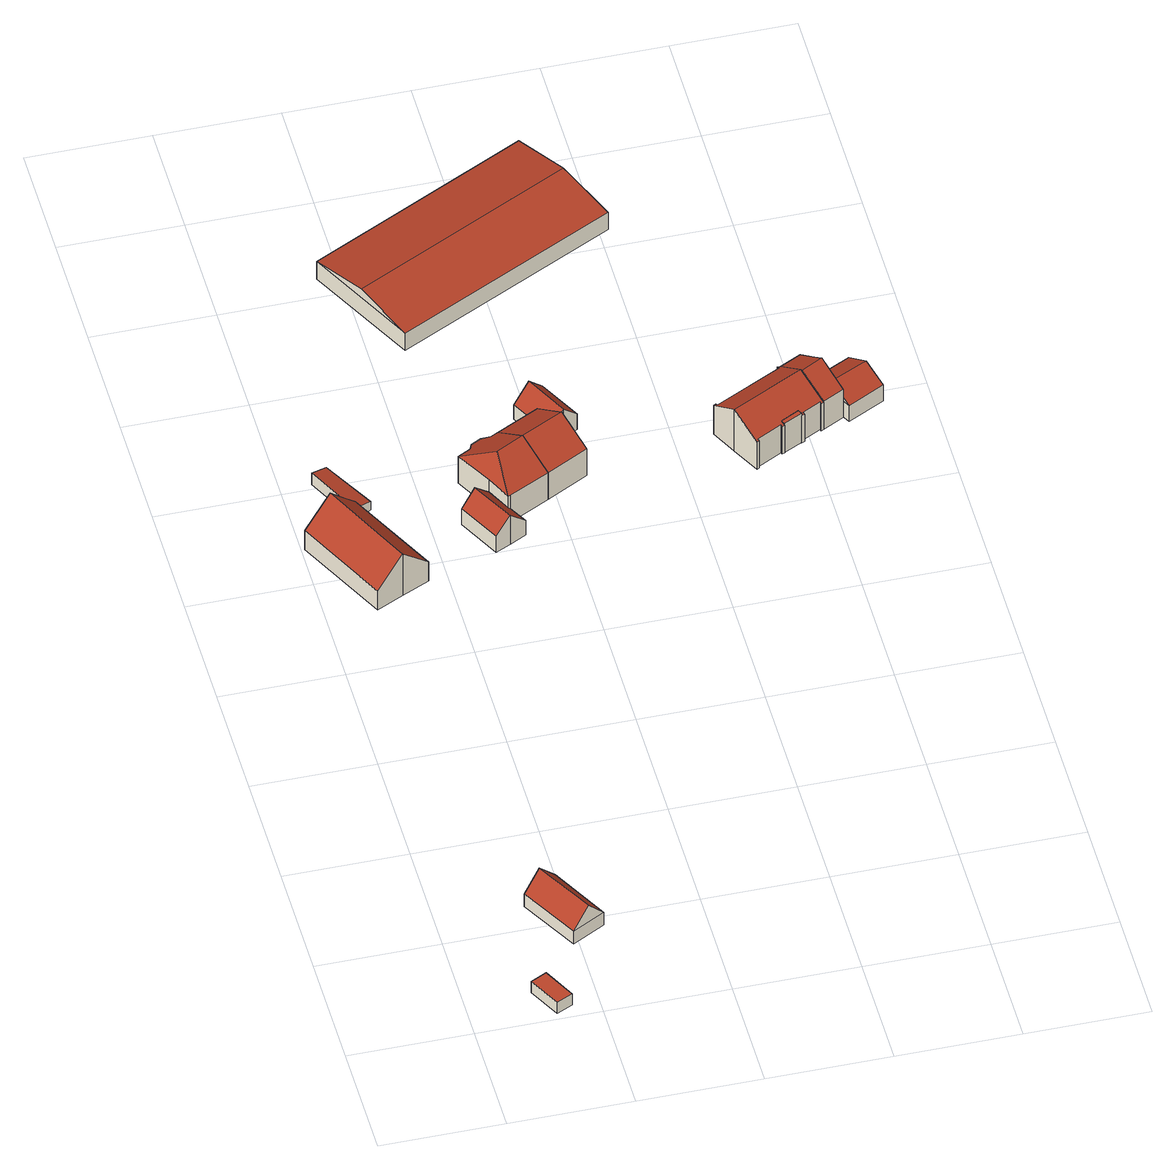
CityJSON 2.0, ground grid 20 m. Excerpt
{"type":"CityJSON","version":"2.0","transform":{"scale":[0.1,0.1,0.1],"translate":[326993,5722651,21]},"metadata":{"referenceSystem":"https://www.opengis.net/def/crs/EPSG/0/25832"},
"CityObjects":{
"building1":{"type":"Building","attributes":{"Geometrietyp2DReferenz":"3000","Gemeindeschluessel":"05170052","function":"31001_2463","roofType":"1000","measuredHeight":2.33},"address":[{"country":"Germany","locality":"Xanten","thoroughfareNumber":"12","thoroughfareName":"Geestweg"}],"geometry":[{"type":"Solid","lod":"2","boundaries":[[[[0,1,2,3]],[[4,5,1,0]],[[6,7,5,4]],[[3,2,7,6]],[[4,0,3,6]],[[1,5,7,2]]]],"semantics":{"surfaces":[{"type":"WallSurface"},{"type":"RoofSurface"},{"type":"GroundSurface"}],"values":[[0,0,0,0,1,2]]}}]},
"building2":{"type":"Building","attributes":{"Geometrietyp2DReferenz":"3000","Gemeindeschluessel":"05170052","function":"31001_2723","roofType":"3100","measuredHeight":6.01},"address":[{"country":"Germany","locality":"Xanten","thoroughfareNumber":"36","thoroughfareName":"Gindericher Straße"}],"geometry":[{"type":"Solid","lod":"2","boundaries":[[[[8,9,10,11]],[[12,13,9,8]],[[14,15,13,12]],[[11,10,15,14]],[[8,16,12]],[[14,17,11]],[[11,17,16,8]],[[12,16,17,14]],[[9,13,15,10]]]],"semantics":{"surfaces":[{"type":"WallSurface"},{"type":"RoofSurface"},{"type":"GroundSurface"}],"values":[[0,0,0,0,0,0,1,1,2]]}}]},
"building3":{"type":"Building","attributes":{"Geometrietyp2DReferenz":"3000","Gemeindeschluessel":"05170052","function":"31001_1010","roofType":"3100","measuredHeight":8.72},"address":[{"country":"Germany","locality":"Xanten","thoroughfareNumber":"37","thoroughfareName":"Gindericher Straße"}],"geometry":[{"type":"Solid","lod":"2","boundaries":[[[[18,19,20,21]],[[22,23,19,18]],[[24,25,23,22]],[[26,27,25,24]],[[28,29,27,26]],[[30,31,29,28]],[[21,20,31,30]],[[22,18,21,24]],[[30,28,26,24,21]],[[19,23,25,27,29,31,20]]]],"semantics":{"surfaces":[{"type":"WallSurface"},{"type":"RoofSurface"},{"type":"GroundSurface"}],"values":[[0,0,0,0,0,0,0,1,1,2]]}}]},
"building4":{"type":"Building","attributes":{"Geometrietyp2DReferenz":"3000","Gemeindeschluessel":"05170052","function":"31001_2723","roofType":"2100","measuredHeight":2.84},"address":[{"country":"Germany","locality":"Xanten","thoroughfareNumber":"37","thoroughfareName":"Gindericher Straße"}],"geometry":[{"type":"Solid","lod":"2","boundaries":[[[[32,33,34,35]],[[36,37,33,32]],[[38,29,37,36]],[[39,27,29,38]],[[40,41,27,39]],[[42,43,41,40]],[[35,34,43,42]],[[40,39,38,36,32,35,42]],[[33,37,29,27,41,43,34]]]],"semantics":{"surfaces":[{"type":"WallSurface"},{"type":"RoofSurface"},{"type":"GroundSurface"}],"values":[[0,0,0,0,0,0,0,1,2]]}}]},
"building5":{"type":"Building","attributes":{"Geometrietyp2DReferenz":"3000","Gemeindeschluessel":"05170052","function":"31001_2463","roofType":"3100","measuredHeight":5.99},"address":[{"country":"Germany","locality":"Xanten","thoroughfareNumber":"43","thoroughfareName":"Gindericher Straße"}],"geometry":[{"type":"Solid","lod":"2","boundaries":[[[[44,45,46,47]],[[48,49,45,44]],[[50,51,49,48]],[[52,53,51,50]],[[54,55,53,52]],[[56,57,55,54]],[[58,59,57,56]],[[47,46,59,58]],[[58,56,54,52,50,47]],[[48,44,47,50]],[[45,49,51,53,55,57,59,46]]]],"semantics":{"surfaces":[{"type":"WallSurface"},{"type":"RoofSurface"},{"type":"GroundSurface"}],"values":[[0,0,0,0,0,0,0,0,1,1,2]]}}]},
"building6":{"type":"Building","attributes":{"Geometrietyp2DReferenz":"3000","Gemeindeschluessel":"05170052","function":"31001_1010","roofType":"5000","measuredHeight":9.14},"address":[{"country":"Germany","locality":"Xanten","thoroughfareNumber":"43","thoroughfareName":"Gindericher Straße"}],"geometry":[{"type":"Solid","lod":"2","boundaries":[[[[60,61,62,63]],[[64,65,61,60]],[[66,67,65,64]],[[68,69,67,66]],[[70,71,69,68]],[[72,73,71,70]],[[74,75,73,72]],[[76,77,75,74]],[[78,79,77,76]],[[80,81,79,78]],[[63,62,81,80]],[[78,76,74,72,70,68,66,82]],[[66,64,60,82]],[[60,63,80,78,82]],[[61,65,67,69,71,73,75,77,79,81,62]]]],"semantics":{"surfaces":[{"type":"WallSurface"},{"type":"RoofSurface"},{"type":"GroundSurface"}],"values":[[0,0,0,0,0,0,0,0,0,0,0,1,1,1,2]]}}]},
"building7":{"type":"Building","attributes":{"Geometrietyp2DReferenz":"3000","Gemeindeschluessel":"05170052","function":"31001_1010","roofType":"3100","measuredHeight":9.13},"address":[{"country":"Germany","locality":"Xanten","thoroughfareNumber":"43","thoroughfareName":"Gindericher Straße"}],"geometry":[{"type":"Solid","lod":"2","boundaries":[[[[83,84,85,86]],[[80,81,84,83]],[[78,79,81,80]],[[76,77,79,78]],[[87,88,77,76]],[[89,90,88,87]],[[91,92,90,89]],[[86,85,92,91]],[[91,89,87,76,78,86]],[[80,83,86,78]],[[84,81,79,77,88,90,92,85]]]],"semantics":{"surfaces":[{"type":"WallSurface"},{"type":"RoofSurface"},{"type":"GroundSurface"}],"values":[[0,0,0,0,0,0,0,0,1,1,2]]}}]},
"building8":{"type":"Building","attributes":{"Geometrietyp2DReferenz":"3000","Gemeindeschluessel":"05170052","function":"31001_2463","roofType":"3100","measuredHeight":6},"address":[{"country":"Germany","locality":"Xanten","thoroughfareNumber":"43","thoroughfareName":"Gindericher Straße"}],"geometry":[{"type":"Solid","lod":"2","boundaries":[[[[93,94,95,96]],[[97,98,94,93]],[[99,100,98,97]],[[101,102,100,99]],[[103,104,102,101]],[[105,106,104,103]],[[107,108,106,105]],[[96,95,108,107]],[[97,93,96,107,105,99]],[[103,101,99,105]],[[94,98,100,102,104,106,108,95]]]],"semantics":{"surfaces":[{"type":"WallSurface"},{"type":"RoofSurface"},{"type":"GroundSurface"}],"values":[[0,0,0,0,0,0,0,0,1,1,2]]}}]},
"building9":{"type":"Building","attributes":{"Geometrietyp2DReferenz":"3000","Gemeindeschluessel":"05170052","function":"31001_2720","roofType":"3100","measuredHeight":5.36},"address":[{"country":"Germany","locality":"Xanten","thoroughfareNumber":"43a","thoroughfareName":"Gindericher Straße"}],"geometry":[{"type":"Solid","lod":"2","boundaries":[[[[109,110,111,112]],[[113,114,110,109]],[[115,116,114,113]],[[112,111,116,115]],[[109,117,113]],[[115,118,112]],[[112,118,117,109]],[[113,117,118,115]],[[110,114,116,111]]]],"semantics":{"surfaces":[{"type":"WallSurface"},{"type":"RoofSurface"},{"type":"GroundSurface"}],"values":[[0,0,0,0,0,0,1,1,2]]}}]},
"building10":{"type":"Building","attributes":{"Gemeindeschluessel":"05170052","Geometrietyp2DReferenz":"3000","function":"31001_1010"},"address":[{"country":"Germany","locality":"Xanten","thoroughfareNumber":"43a","thoroughfareName":"Gindericher Straße"}],"children":["building10-1","building10-2"]},
"building10-1":{"type":"BuildingPart","attributes":{"roofType":"3100","measuredHeight":8.72},"parents":["building10"],"geometry":[{"type":"MultiSurface","lod":"2","boundaries":[[[119,120,121,122]],[[123,124,120,119]],[[125,126,124,123]],[[127,128,126,125]],[[129,130,128,127]],[[131,132,130,129]],[[133,134,132,131]],[[135,136,134,133]],[[137,138,136,135]],[[139,140,138,137]],[[141,142,140,139]],[[143,144,142,141]],[[145,146,144,143]],[[147,148,146,145]],[[149,150,148,147]],[[151,152,153,154]],[[155,156,152,151]],[[157,158,156,155]],[[122,121,158,157]],[[135,133,131,129,127,125,123,137]],[[119,122,157,155,151,154,159,160,149,147,145,143,141,139,137,123]],[[120,124,126,128,130,132,134,136,138,140,142,144,146,148,150,161,162,153,152,156,158,121]],[[163,161,150,164]],[[149,165,160,163,164]],[[163,166,162,161]],[[160,159,166,163]],[[166,167,153,162]],[[159,168,154,167,166]]],"semantics":{"surfaces":[{"type":"WallSurface"},{"type":"RoofSurface"},{"type":"GroundSurface"},{"type":"ClosureSurface"}],"values":[0,0,0,0,0,0,0,0,0,0,0,0,0,0,0,0,0,0,0,1,1,2,0,3,0,3,0,3]}}]},
"building10-2":{"type":"BuildingPart","attributes":{"roofType":"1000","measuredHeight":6},"address":[{"country":"Germany","locality":"Xanten","thoroughfareNumber":"43a","thoroughfareName":"Gindericher Straße"}],"parents":["building10"],"geometry":[{"type":"MultiSurface","lod":"2","boundaries":[[[169,167,164,170]],[[170,160,159,169]],[[163,164,167,166]],[[159,160,163,166]],[[170,149,165]],[[160,165,149,164,163]],[[169,168,154]],[[154,168,159,166,167]]],"semantics":{"surfaces":[{"type":"WallSurface"},{"type":"RoofSurface"},{"type":"GroundSurface"},{"type":"ClosureSurface"}],"values":[0,1,2,3,0,3,0,3]}}]},
"building11":{"type":"Building","attributes":{"Geometrietyp2DReferenz":"3000","Gemeindeschluessel":"05170052","function":"51009_1610","roofType":"3100","measuredHeight":8.67},"geometry":[{"type":"Solid","lod":"2","boundaries":[[[[171,136,172,173]],[[174,175,136,171]],[[176,177,175,174]],[[178,179,177,176]],[[180,181,179,178]],[[182,140,181,180]],[[173,172,140,182]],[[176,174,171,173,178]],[[182,180,178,173]],[[136,175,177,179,181,140,172]]]],"semantics":{"surfaces":[{"type":"WallSurface"},{"type":"RoofSurface"},{"type":"GroundSurface"}],"values":[[0,0,0,0,0,0,0,1,1,2]]}}]},
"building12":{"type":"Building","attributes":{"Geometrietyp2DReferenz":"3000","Gemeindeschluessel":"05170052","function":"31001_2463","roofType":"3100","measuredHeight":5.54},"address":[{"country":"Germany","locality":"Xanten","thoroughfareNumber":"43a","thoroughfareName":"Gindericher Straße"}],"geometry":[{"type":"Solid","lod":"2","boundaries":[[[[183,184,177,185]],[[186,187,184,183]],[[188,189,187,186]],[[185,177,189,188]],[[183,190,186]],[[188,191,185]],[[185,191,190,183]],[[186,190,191,188]],[[184,187,189,177]]]],"semantics":{"surfaces":[{"type":"WallSurface"},{"type":"RoofSurface"},{"type":"GroundSurface"}],"values":[[0,0,0,0,0,0,1,1,2]]}}]}
},
"vertices":[
[156,19,34],[156,19,11],[129,73,11],[129,73,34],[130,6,34],[130,6,11],[103,60,34],[103,60,11],
[245,180,32],[245,180,6],[194,277,6],[194,277,32],[191,151,32],[191,151,6],[139,248,32],[139,248,6],[218,166,66],[166,263,66],
[80,921,46],[80,921,7],[124,943,7],[124,943,94],[5,1075,46],[5,1075,7],[50,1097,94],[50,1097,7],[76,1109,65],[76,1109,7],[94,1118,46],[94,1118,7],[169,964,46],[169,964,7],
[75,1222,24],[75,1222,7],[49,1209,7],[49,1209,31],[122,1134,24],[122,1134,7],[94,1118,31],[76,1109,35],[66,1131,35],[66,1131,7],[83,1139,31],[83,1139,7],
[282,997,42],[282,997,9],[307,1009,9],[307,1009,69],[246,1068,42],[246,1068,9],[270,1081,69],[270,1081,9],[295,1093,42],[295,1093,9],[315,1053,42],[315,1053,9],[318,1054,39],[318,1054,9],[334,1023,39],[334,1023,9],
[315,1053,66],[315,1053,10],[318,1054,10],[318,1054,66],[295,1093,67],[295,1093,10],[263,1155,66],[263,1155,10],[284,1166,66],[284,1166,10],[289,1181,60],[289,1181,10],[306,1190,60],[306,1190,10],[321,1185,66],[321,1185,10],[333,1191,66],[333,1191,10],[359,1140,101],[359,1140,10],[385,1088,66],[385,1088,10],[313,1116,101],
[454,1124,66],[454,1124,10],[428,1175,10],[428,1175,101],[400,1225,66],[400,1225,10],[403,1227,66],[403,1227,10],[416,1200,84],[416,1200,10],
[400,1225,39],[400,1225,9],[403,1227,9],[403,1227,42],[377,1270,39],[377,1270,9],[404,1284,69],[404,1284,9],[428,1296,42],[428,1296,9],[464,1225,42],[464,1225,9],[440,1212,69],[440,1212,9],[416,1200,42],[416,1200,9],
[522,1820,41],[522,1820,5],[164,1640,5],[164,1640,41],[615,1637,41],[615,1637,5],[256,1457,41],[256,1457,5],[568,1729,59],[210,1548,59],
[706,1077,65],[706,1077,8],[710,1079,8],[710,1079,65],[682,1124,95],[682,1124,8],[661,1167,68],[661,1167,8],[665,1169,68],[665,1169,8],[667,1166,69],[667,1166,8],[776,1221,69],[776,1221,8],[774,1224,68],[774,1224,8],[779,1226,67],[779,1226,8],[800,1184,95],[800,1184,8],[824,1137,64],[824,1137,8],[820,1135,64],[820,1135,8],[819,1138,66],[819,1138,8],[789,1122,66],[789,1122,8],[790,1119,64],[790,1119,8],[785,1117,65],[785,1117,8],[751,1100,65],[751,1100,8],[755,1102,8],[755,1102,65],[749,1103,67],[749,1103,8],[709,1082,67],[709,1082,8],[751,1109,69],[782,1125,69],[782,1125,8],[751,1109,8],[782,1125,9],[785,1117,9],[782,1124,69],[751,1109,9],[755,1102,9],[752,1108,69],
[755,1102,69],[785,1117,69],
[779,1226,66],[802,1181,8],[802,1181,95],[814,1244,66],[814,1244,8],[829,1215,85],[829,1215,8],[837,1200,95],[837,1200,8],[859,1155,66],[859,1155,8],[824,1137,66],
[890,1246,41],[890,1246,8],[829,1215,41],[926,1175,41],[926,1175,8],[865,1144,41],[865,1144,8],[908,1210,63],[847,1180,63]
]}
